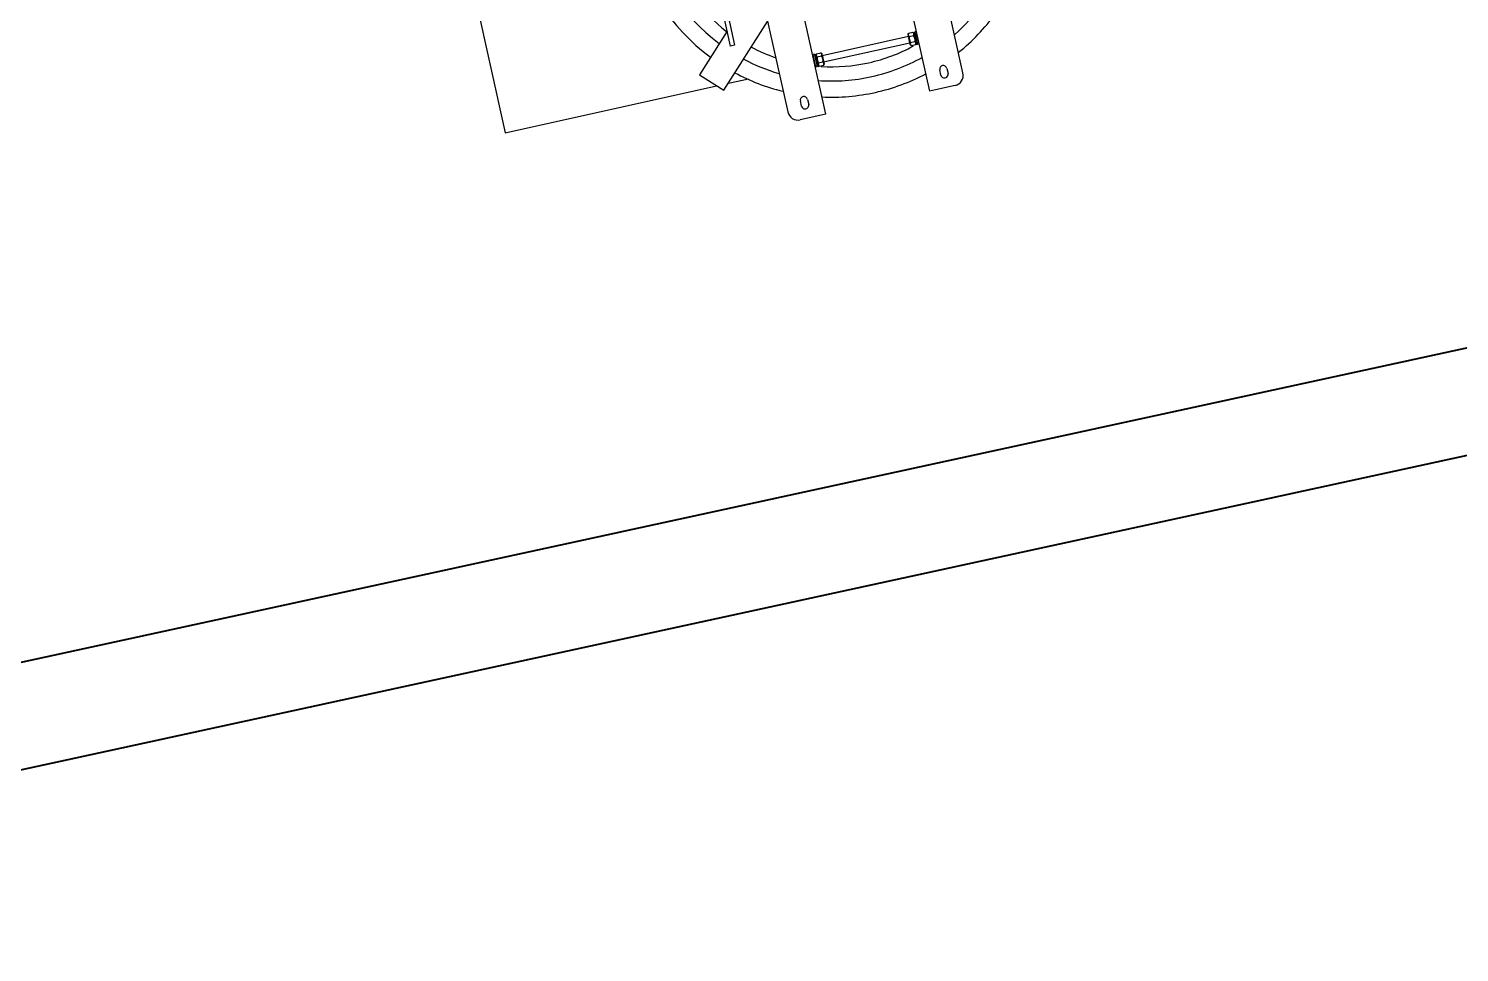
# Model space of a CAD drawing. Header units: millimetres. Extents: x -1534340 to 1713810, y -1348191 to 1114081.
# Drawn here: x 1302347 to 1305069, y -653382 to -651625 of the extents above; entities that cross this region are included whole.
import ezdxf

# ---------------------------------------------------------------- set-up
doc = ezdxf.new("R2010")
doc.units = ezdxf.units.MM
doc.header["$LTSCALE"] = 100
for name, color, linetype in [('ccu12-Manh', 8, 'Continuous'), ('KT-Kich thuoc', 9, 'Continuous'), ('SPE-MEP-Electric', 46, 'Continuous'), ('Xref_ST_MBDV Cot vach 30.7.2022$0$Xref_ST_MBDV Cot vach 30.7.2022|Xref_ST_MBDV Cot vach 30.7.2022|Xref_ST_MBDV Cot vach 30.7.2022|Xref_ST_MBDV Cot vach 30.7.2022|A-WALL-PATT', 251, 'Continuous')]:
    doc.layers.add(name, color=color, linetype=linetype)
doc.layers.add('KT-Net cat', color=1, linetype='Continuous', lineweight=40)

# ---------------------------------------------------------------- blocks, each defined once
blk = doc.blocks.new('Xref_ST_MBDV Cot vach 30.7.2022$0$Tuong Vay01-flat-1')
at = {"layer": 'Xref_ST_MBDV Cot vach 30.7.2022$0$Xref_ST_MBDV Cot vach 30.7.2022|Xref_ST_MBDV Cot vach 30.7.2022|Xref_ST_MBDV Cot vach 30.7.2022|Xref_ST_MBDV Cot vach 30.7.2022|A-WALL-PATT'}
h = blk.add_hatch(dxfattribs=at)
h.set_pattern_fill('ACET-2D-VATLIEU04', color=256, scale=50, pattern_type=2)
h.set_pattern_definition([(50, (-11139561.84, -1407213.45), (-225.902474, 189.5546825), [37.5, -412.5]), (355, (-11139561.84, -1407213.45), (32.127212, 367.215716), [30, -330]), (100.4514, (-11139531.95, -1407216.06), (-341.231527, -62.944187), [31.870095, -350.571056]), (46.1842, (-11139561.84, -1407113.45), (-319.180497, 306.252097), [56.25, -618.75]), (96.6356, (-11139517.37, -1407120.34), (-516.995922, -60.144022), [47.805144, -525.8565]), (351.1842, (-11139561.84, -1407113.45), (84.740774, 546.39543), [45, -495]), (21, (-11139511.84, -1407138.45), (-105.680822, 275.3079534), [37.5, -412.5]), (326, (-11139511.84, -1407138.45), (206.128805, 305.59852), [30, -330]), (71.4514, (-11139486.97, -1407155.22), (-328.963765, 110.380101), [31.870095, -350.571056]), (37.5, (-11139561.84, -1407213.45), (-78.1345294, 101.8269012), [0, -326, 0, -335, 0, -331.25]), (7.5, (-11139561.84, -1407213.45), (-23.2793464, 176.824191), [0, -191, 0, -318.5, 0, -126.25]), (327.5, (-11139673.34, -1407213.45), (71.9444175, 112.9301145), [0, -125, 0, -390, 0, -517.5000003]), (317.5, (-11139723.34, -1407213.45), (158.0205496, 172.449169), [0, -162.5, 0, -259, 0, -367.5]), (45, (-11139561.84, -1407213.45), (-150.260191, 150.260191), []), (45, (-11139561.84, -1407152.2), (-150.260191, 150.260191), [])])
h.paths.add_polyline_path([(-82665.4, -118500), (-81837.4, -121132), (-80902.7, -123728.1), (-79862.9, -126283.8), (-78719.6, -128795), (-77474.9, -131257.5), (-76130.7, -133667.2), (-74689.4, -136019.9), (-73153.2, -138312), (-71524.9, -140539.4), (-69807, -142698.6), (-68002.4, -144785.9), (-66114.2, -146797.8), (-64145.5, -148731), (-62099.6, -150582.3), (-59979.8, -152348.6), (-57789.7, -154026.9), (-55533, -155614.5), (-53213.4, -157108.6), (-50834.8, -158507), (-48401.1, -159807.1), (-45916.4, -161006.8), (-43384.8, -162104.1), (-40810.5, -163097.3), (-38197.9, -163984.6), (-35551.2, -164764.6), (-32875, -165436), (-30173.5, -165997.6), (-27451.4, -166448.5), (-24701.9, -166789.3), (-4396.7, -168938.3), (36420, -167648.2), (41836.5, -160718.6), (12445.4, -24367.7), (8472.9, -9249), (-4718.7, -5521.4), (-10557.5, -9946.8), (-34021.2, -27848.2), (-39776.7, -32008.6), (-41248.9, -35293.8), (-45787.3, -38574.4), (-49368.5, -38942), (-57644.2, -44924.1), (-59844.7, -46601.5), (-61968.9, -48362.3), (-64019.6, -50208.4), (-65993.2, -52136.5), (-67886.6, -54143.6), (-69696.5, -56226.3), (-71419.9, -58381.1), (-73053.9, -60604.3), (-74595.9, -62892.4), (-76043.3, -65241.5), (-77393.6, -67647.7), (-78644.6, -70107), (-79794.3, -72615.3), (-80840.7, -75168.4), (-81782, -77762), (-82616.7, -80391.9), (-83343.5, -83053.7), (-83961, -85742.9), (-84468.4, -88455), (-84864.6, -91185.6), (-85149.1, -93930.1), (-85321.4, -96683.6), (-85381.3, -99529.5), (-85328.5, -102200.8), (-85163.2, -104955.4), (-84885.7, -107700.6), (-84496.4, -110432.2), (-83996, -113145.6), (-83385.4, -115836.4)], flags=16)
h.paths.add_polyline_path([(-83625.5, -118780.6), (-82785.2, -121451.6), (-81836.7, -124086), (-80781.5, -126679.6), (-79621.3, -129228), (-78358.2, -131726.9), (-76994.1, -134172.1), (-75531.4, -136559.7), (-73972.6, -138885.7), (-72320.1, -141146.1), (-70576.8, -143337.2), (-68745.6, -145455.3), (-66829.4, -147497), (-64831.6, -149458.8), (-62755.4, -151337.5), (-60604.2, -153129.9), (-58381.8, -154833), (-56091.7, -156444.1), (-53737.8, -157960.4), (-51324, -159379.4), (-48854.3, -160698.7), (-46332.8, -161916.2), (-43763.8, -163029.8), (-41151.4, -164037.6), (-38500.1, -164938.1), (-35814.3, -165729.6), (-33098.5, -166410.9), (-30357.1, -166980.8), (-27594.7, -167438.4), (-24816, -167782.8), (-4433.7, -169939.9), (36919.6, -168632.9), (42912.7, -160965.6), (13418.2, -24135.1), (9294.8, -8442.1), (-4925.9, -4423.7), (-11162.8, -9150.8), (-34617.5, -27045.4), (-40579.6, -31355.1), (-42051.8, -34640.3), (-46156, -37607), (-49737.2, -37974.6), (-58240.3, -44121.1), (-60467.1, -45818.5), (-62622.8, -47605.4), (-64703.8, -49478.8), (-66706.7, -51435.5), (-68628, -53472.3), (-70464.7, -55585.7), (-72213.6, -57772.4), (-73871.8, -60028.5), (-75436.6, -62350.5), (-76905.4, -64734.3), (-78275.7, -67176.1), (-79545.2, -69671.8), (-80711.9, -72217.2), (-81773.7, -74808), (-82729, -77440), (-83576, -80108.8), (-84313.5, -82810), (-84940.2, -85539), (-85455.1, -88291.2), (-85857.2, -91062.2), (-86145.9, -93847.3), (-86320.8, -96641.8), (-86381.5, -99528.9), (-86327.9, -102240.7), (-86160.2, -105035.7), (-85878.6, -107821.5), (-85483.5, -110593.5), (-84975.8, -113347.1), (-84356.1, -116077.6)])
blk = doc.blocks.new('A$C3D120D72')
for p, q in [((-855, 2387.8), (-817, 2387.8)), ((-817, 2387.8), (-805, 2387.8)), ((-805, 2047.8), (-805, 2387.8)), ((-603.4, 2387.8), (-603.4, 2047.8)), ((-603.4, 2387.8), (-591.4, 2387.8)), ((-591.4, 2387.8), (-553.4, 2387.8)), ((-875, 2367.8), (-875, 2067.8)), ((-847, 2352.8), (-847, 2362.8)), ((-833, 2362.8), (-833, 2352.8)), ((-575.4, 2352.8), (-575.4, 2362.8)), ((-561.4, 2362.8), (-561.4, 2352.8)), ((-533.4, 2067.8), (-533.4, 2367.8)), ((-802.5, 2295.8), (-805, 2295.8)), ((-802.5, 2271.8), (-802.5, 2295.8)), ((-800.9, 2294.4), (-801.8, 2294.4)), ((-800.9, 2294.4), (-801.8, 2294.4)), ((-800.9, 2294.4), (-800.9, 2287.8)), ((-800.9, 2273.2), (-800.9, 2294.4)), ((-800.9, 2294.4), (-800.9, 2287.8)), ((-800.9, 2287.8), (-800.9, 2294.4)), ((-800.9, 2275.8), (-800.9, 2291.7)), ((-800.9, 2291.7), (-800.9, 2287.8)), ((-800.9, 2287.8), (-800.9, 2291.7)), ((-800.9, 2291.7), (-800.9, 2287.8)), ((-800, 2273.6), (-800, 2294)), ((-800, 2294), (-800, 2273.6)), ((-800, 2273.6), (-800, 2294)), ((-800, 2294), (-800, 2273.6)), ((-799.9, 2294.1), (-799.7, 2294.5)), ((-799.9, 2291.1), (-799.9, 2294.1)), ((-799.9, 2294.1), (-799.9, 2291.1)), ((-799.9, 2291.1), (-799.9, 2294.1)), ((-799.9, 2294.1), (-799.9, 2291.1)), ((-799.9, 2274.9), (-799.9, 2291)), ((-799.9, 2291), (-799.9, 2274.9)), ((-799.9, 2274.9), (-799.9, 2291)), ((-799.9, 2291), (-799.9, 2274.9)), ((-790.2, 2295.8), (-798.8, 2295.8)), ((-790.2, 2289.8), (-798.8, 2289.8)), ((-789.1, 2294.1), (-788.8, 2293.6)), ((-788.8, 2293.6), (-788.8, 2274)), ((-788.8, 2290.7), (-788.8, 2293.6)), ((-788.8, 2293.6), (-788.8, 2290.7)), ((-788.8, 2290.7), (-788.8, 2293.6)), ((-620.6, 2289.8), (-788.8, 2289.8)), ((-788.8, 2277.8), (-788.8, 2289.8)), ((-620.6, 2294.1), (-620.4, 2294.5)), ((-620.6, 2276.5), (-620.6, 2294.1)), ((-620.6, 2294.1), (-620.6, 2289.8)), ((-620.6, 2289.8), (-620.6, 2294.1)), ((-620.6, 2294.1), (-620.6, 2289.8)), ((-620.6, 2289.8), (-620.6, 2277.8)), ((-610.9, 2295.8), (-619.5, 2295.8)), ((-610.9, 2289.8), (-619.5, 2289.8)), ((-609.8, 2294.1), (-609.5, 2293.6)), ((-609.5, 2293.6), (-609.5, 2274)), ((-609.5, 2274), (-609.5, 2293.6)), ((-609.5, 2293.6), (-609.5, 2274)), ((-609.5, 2274), (-609.5, 2293.6)), ((-607.6, 2294.4), (-608.8, 2294.4)), ((-604.4, 2295.8), (-606.9, 2295.8)), ((-606.9, 2271.8), (-606.9, 2295.8)), ((-604.4, 2295.8), (-604.4, 2271.8)), ((-423.6, 2301.5), (-533.4, 2191.6)), ((-435.1, 2290), (-474, 2290)), ((-384.7, 2262.6), (-423.6, 2301.5)), ((0, 2290), (-412.1, 2290)), ((0, 0), (0, 2290)), ((-805, 2271.8), (-802.5, 2271.8)), ((-801.8, 2273.2), (-800.9, 2273.2)), ((-801.8, 2273.2), (-800.9, 2273.2)), ((-800.9, 2279.8), (-800.9, 2273.2)), ((-800.9, 2279.8), (-800.9, 2275.8)), ((-800.9, 2279.8), (-800.9, 2273.2)), ((-800.9, 2273.2), (-800.9, 2279.8)), ((-800.9, 2275.8), (-800.9, 2279.8)), ((-800.9, 2279.8), (-800.9, 2275.8)), ((-799.9, 2285.3), (-799.9, 2285.7)), ((-799.9, 2281.3), (-799.9, 2281.7)), ((-799.9, 2273.5), (-799.9, 2273.9)), ((-799.9, 2273.9), (-799.9, 2273.5)), ((-799.9, 2273.5), (-799.9, 2273.9)), ((-799.9, 2273.9), (-799.9, 2273.5)), ((-799.9, 2273.5), (-799.9, 2273.5)), ((-790.2, 2277.8), (-798.8, 2277.8)), ((-790.2, 2271.8), (-798.8, 2271.8)), ((-788.8, 2277.8), (-620.6, 2277.8)), ((-788.8, 2274), (-788.8, 2276.8)), ((-788.8, 2276.8), (-788.8, 2274)), ((-788.8, 2274), (-788.8, 2276.8)), ((-620.6, 2277.7), (-620.6, 2276.5)), ((-620.6, 2276.5), (-620.6, 2277.7)), ((-620.6, 2277.7), (-620.6, 2276.5)), ((-620.6, 2274.9), (-620.6, 2275.5)), ((-620.6, 2275.5), (-620.6, 2274.9)), ((-620.6, 2274.9), (-620.6, 2275.5)), ((-620.6, 2275.5), (-620.6, 2274.9)), ((-620.6, 2273.5), (-620.6, 2273.9)), ((-620.6, 2273.9), (-620.6, 2273.5)), ((-620.6, 2273.5), (-620.6, 2273.9)), ((-620.6, 2273.9), (-620.6, 2273.5)), ((-620.6, 2273.5), (-620.6, 2273.5)), ((-610.9, 2277.8), (-619.5, 2277.8)), ((-610.9, 2271.8), (-619.5, 2271.8)), ((-608.8, 2273.2), (-607.6, 2273.2)), ((-606.9, 2271.8), (-604.4, 2271.8)), ((-454.4, 2192.9), (-384.7, 2262.6)), ((-462.4, 2222), (-454.4, 2222)), ((-462.4, 343.6), (-462.4, 2222)), ((-454.4, 2222), (-454.4, 343.6))]:
    blk.add_line(p, q)
at = {"flags": 128}
for points in [[(-802.5, 2293.7), (-802.5, 2293.7), (-802.5, 2293.7), (-802.5, 2293.8), (-802.5, 2293.8), (-802.5, 2293.8), (-802.5, 2293.8), (-802.5, 2293.9), (-802.5, 2293.9), (-802.5, 2293.9), (-802.5, 2294), (-802.5, 2294), (-802.4, 2294), (-802.4, 2294), (-802.4, 2294.1), (-802.4, 2294.1), (-802.4, 2294.1), (-802.4, 2294.1), (-802.3, 2294.1), (-802.3, 2294.2), (-802.3, 2294.2), (-802.3, 2294.2), (-802.3, 2294.2), (-802.2, 2294.2), (-802.2, 2294.3), (-802.2, 2294.3), (-802.2, 2294.3), (-802.2, 2294.3), (-802.1, 2294.3), (-802.1, 2294.3), (-802.1, 2294.3), (-802, 2294.3), (-802, 2294.4), (-802, 2294.4), (-802, 2294.4), (-801.9, 2294.4), (-801.9, 2294.4), (-801.9, 2294.4), (-801.9, 2294.4), (-801.8, 2294.4), (-801.8, 2294.4)], [(-802.5, 2293), (-802.5, 2293.1), (-802.5, 2293.2), (-802.5, 2293.3), (-802.5, 2293.4), (-802.5, 2293.5), (-802.5, 2293.6), (-802.5, 2293.6), (-802.5, 2293.7), (-802.5, 2293.7)], [(-802.5, 2293.7), (-802.5, 2293.7), (-802.5, 2293.7), (-802.5, 2293.6), (-802.5, 2293.6), (-802.5, 2293.5), (-802.5, 2293.4), (-802.5, 2293.3), (-802.5, 2293.2), (-802.5, 2293), (-802.5, 2292.9), (-802.5, 2292.7), (-802.5, 2292.6), (-802.5, 2292.4), (-802.5, 2292.2), (-802.5, 2292), (-802.5, 2291.7), (-802.5, 2291.5), (-802.5, 2291.2), (-802.5, 2291), (-802.5, 2290.7), (-802.5, 2290.4), (-802.5, 2290.1), (-802.5, 2289.8), (-802.5, 2289.5), (-802.5, 2289.1), (-802.5, 2288.8), (-802.5, 2288.5), (-802.5, 2288.1), (-802.5, 2287.7), (-802.5, 2287.4), (-802.5, 2287), (-802.5, 2286.6), (-802.5, 2286.2), (-802.5, 2285.9), (-802.5, 2285.5), (-802.5, 2285.1), (-802.5, 2284.7), (-802.5, 2284.3), (-802.5, 2283.9), (-802.5, 2283.5), (-802.5, 2283.1), (-802.5, 2282.7), (-802.5, 2282.3), (-802.5, 2281.9), (-802.5, 2281.5), (-802.5, 2281.2), (-802.5, 2280.8), (-802.5, 2280.4), (-802.5, 2280), (-802.5, 2279.7), (-802.5, 2279.3), (-802.5, 2279), (-802.5, 2278.6), (-802.5, 2278.3), (-802.5, 2278), (-802.5, 2277.7), (-802.5, 2277.4), (-802.5, 2277.1), (-802.5, 2276.8), (-802.5, 2276.5), (-802.5, 2276.2), (-802.5, 2276), (-802.5, 2275.8), (-802.5, 2275.5), (-802.5, 2275.3), (-802.5, 2275.1), (-802.5, 2274.9), (-802.5, 2274.8), (-802.5, 2274.6), (-802.5, 2274.5), (-802.5, 2274.3), (-802.5, 2274.2), (-802.5, 2274.1), (-802.5, 2274.1), (-802.5, 2274), (-802.5, 2274), (-802.5, 2273.9), (-802.5, 2273.9)], [(-802.1, 2294.3), (-802.1, 2294.3), (-802.1, 2294.3), (-802, 2294.3), (-802, 2294.4), (-802, 2294.4), (-802, 2294.4), (-801.9, 2294.4), (-801.9, 2294.4), (-801.9, 2294.4), (-801.9, 2294.4), (-801.8, 2294.4), (-801.8, 2294.4)], [(-800.9, 2291.7), (-800.8, 2292.2), (-800.6, 2292.7), (-800.4, 2293.2), (-800.2, 2293.6), (-800, 2294)], [(-800.9, 2291.7), (-800.8, 2292.2), (-800.6, 2292.7), (-800.4, 2293.2), (-800.2, 2293.6), (-800, 2294)], [(-800, 2294), (-800, 2293.9), (-800, 2293.9), (-800, 2293.9), (-799.9, 2293.9), (-799.9, 2293.8), (-799.9, 2293.8), (-799.9, 2293.8), (-799.9, 2293.7), (-799.9, 2293.7), (-799.9, 2293.7), (-799.9, 2293.7)], [(-800, 2294), (-800, 2293.9), (-800, 2293.9), (-800, 2293.9), (-799.9, 2293.9), (-799.9, 2293.8), (-799.9, 2293.8), (-799.9, 2293.8), (-799.9, 2293.7), (-799.9, 2293.7), (-799.9, 2293.7), (-799.9, 2293.7)], [(-799.9, 2294.1), (-799.7, 2294.5), (-799.4, 2295), (-799.1, 2295.4), (-798.8, 2295.8), (-798.8, 2295.8)], [(-799.9, 2293.7), (-799.9, 2293.7), (-799.9, 2293.7), (-799.9, 2293.6), (-799.9, 2293.6), (-799.9, 2293.5), (-799.9, 2293.4), (-799.9, 2293.3), (-799.9, 2293.2), (-799.9, 2293), (-799.9, 2292.9), (-799.9, 2292.7)], [(-799.9, 2273.9), (-799.9, 2273.9), (-799.9, 2273.9), (-799.9, 2274), (-799.9, 2274), (-799.9, 2274.1), (-799.9, 2274.2), (-799.9, 2274.3), (-799.9, 2274.4), (-799.9, 2274.5), (-799.9, 2274.7), (-799.9, 2274.8), (-799.9, 2275), (-799.9, 2275.2), (-799.9, 2275.4), (-799.9, 2275.6), (-799.9, 2275.9), (-799.9, 2276.1), (-799.9, 2276.4), (-799.9, 2276.6), (-799.9, 2276.9), (-799.9, 2277.2), (-799.9, 2277.5), (-799.9, 2277.8), (-799.9, 2278.1), (-799.9, 2278.4), (-799.9, 2278.8), (-799.9, 2279.1), (-799.9, 2279.5), (-799.9, 2279.8), (-799.9, 2280.2), (-799.9, 2280.6), (-799.9, 2281), (-799.9, 2281.3), (-799.9, 2281.7), (-799.9, 2282.1), (-799.9, 2282.5), (-799.9, 2282.9), (-799.9, 2283.3), (-799.9, 2283.7), (-799.9, 2284.1), (-799.9, 2284.5), (-799.9, 2284.9), (-799.9, 2285.3), (-799.9, 2285.7), (-799.9, 2286), (-799.9, 2286.4), (-799.9, 2286.8), (-799.9, 2287.2), (-799.9, 2287.5), (-799.9, 2287.9), (-799.9, 2288.3), (-799.9, 2288.6), (-799.9, 2289), (-799.9, 2289.3), (-799.9, 2289.6), (-799.9, 2289.9), (-799.9, 2290.2), (-799.9, 2290.5), (-799.9, 2290.8), (-799.9, 2291.1), (-799.9, 2291.3), (-799.9, 2291.6), (-799.9, 2291.8), (-799.9, 2292.1), (-799.9, 2292.3), (-799.9, 2292.5), (-799.9, 2292.6), (-799.9, 2292.8), (-799.9, 2293), (-799.9, 2293.1), (-799.9, 2293.2), (-799.9, 2293.3), (-799.9, 2293.4), (-799.9, 2293.5), (-799.9, 2293.6), (-799.9, 2293.6), (-799.9, 2293.7), (-799.9, 2293.7)], [(-799.9, 2293.7), (-799.9, 2293.7), (-799.9, 2293.7), (-799.9, 2293.6), (-799.9, 2293.6), (-799.9, 2293.5), (-799.9, 2293.4), (-799.9, 2293.3), (-799.9, 2293.2)], [(-799.9, 2293.1), (-799.9, 2293.2), (-799.9, 2293.3), (-799.9, 2293.4), (-799.9, 2293.5), (-799.9, 2293.6), (-799.9, 2293.6), (-799.9, 2293.7), (-799.9, 2293.7)], [(-799.9, 2291.1), (-799.9, 2291.3), (-799.9, 2291.6), (-799.9, 2291.8)], [(-799.9, 2291.7), (-799.9, 2291.5), (-799.9, 2291.2)], [(-799.9, 2291.7), (-799.9, 2291.5), (-799.9, 2291.2)], [(-790.2, 2295.8), (-789.9, 2295.4), (-789.6, 2295), (-789.3, 2294.5), (-789.1, 2294.1), (-788.8, 2293.6), (-788.8, 2293.6)], [(-620.6, 2294.1), (-620.4, 2294.5), (-620.1, 2295), (-619.8, 2295.4), (-619.5, 2295.8), (-619.5, 2295.8)], [(-610.9, 2295.8), (-610.6, 2295.4), (-610.3, 2295), (-610, 2294.5), (-609.8, 2294.1), (-609.5, 2293.6), (-609.5, 2293.6)], [(-609.5, 2293.7), (-609.5, 2293.7), (-609.5, 2293.7), (-609.5, 2293.8), (-609.5, 2293.8), (-609.5, 2293.8), (-609.5, 2293.8), (-609.5, 2293.9), (-609.5, 2293.9), (-609.5, 2293.9), (-609.5, 2294), (-609.5, 2294), (-609.4, 2294), (-609.4, 2294), (-609.4, 2294.1), (-609.4, 2294.1), (-609.4, 2294.1), (-609.4, 2294.1), (-609.3, 2294.1), (-609.3, 2294.2), (-609.3, 2294.2), (-609.3, 2294.2), (-609.3, 2294.2), (-609.2, 2294.2), (-609.2, 2294.3), (-609.2, 2294.3), (-609.2, 2294.3), (-609.2, 2294.3), (-609.1, 2294.3), (-609.1, 2294.3), (-609.1, 2294.3), (-609, 2294.3), (-609, 2294.4), (-609, 2294.4), (-609, 2294.4), (-608.9, 2294.4), (-608.9, 2294.4), (-608.9, 2294.4), (-608.9, 2294.4), (-608.8, 2294.4), (-608.8, 2294.4)], [(-609.5, 2293.8), (-609.5, 2293.8), (-609.5, 2293.8), (-609.5, 2293.8), (-609.5, 2293.9), (-609.5, 2293.9), (-609.5, 2293.9), (-609.5, 2294), (-609.5, 2294), (-609.4, 2294), (-609.4, 2294), (-609.4, 2294.1), (-609.4, 2294.1), (-609.4, 2294.1), (-609.4, 2294.1), (-609.3, 2294.1), (-609.3, 2294.2), (-609.3, 2294.2), (-609.3, 2294.2), (-609.3, 2294.2), (-609.2, 2294.2), (-609.2, 2294.3), (-609.2, 2294.3), (-609.2, 2294.3), (-609.2, 2294.3), (-609.1, 2294.3), (-609.1, 2294.3), (-609.1, 2294.3), (-609, 2294.3), (-609, 2294.4), (-609, 2294.4), (-609, 2294.4), (-608.9, 2294.4), (-608.9, 2294.4), (-608.9, 2294.4)], [(-609.5, 2275.9), (-609.5, 2276.1), (-609.5, 2276.4), (-609.5, 2276.6), (-609.5, 2276.9), (-609.5, 2277.2), (-609.5, 2277.5), (-609.5, 2277.8), (-609.5, 2278.1), (-609.5, 2278.4), (-609.5, 2278.8), (-609.5, 2279.1), (-609.5, 2279.5), (-609.5, 2279.8), (-609.5, 2280.2), (-609.5, 2280.6), (-609.5, 2281), (-609.5, 2281.3), (-609.5, 2281.7), (-609.5, 2282.1), (-609.5, 2282.5), (-609.5, 2282.9), (-609.5, 2283.3), (-609.5, 2283.7), (-609.5, 2284.1), (-609.5, 2284.5), (-609.5, 2284.9), (-609.5, 2285.3), (-609.5, 2285.7), (-609.5, 2286), (-609.5, 2286.4), (-609.5, 2286.8), (-609.5, 2287.2), (-609.5, 2287.5), (-609.5, 2287.9), (-609.5, 2288.3), (-609.5, 2288.6), (-609.5, 2289), (-609.5, 2289.3), (-609.5, 2289.6), (-609.5, 2289.9), (-609.5, 2290.2), (-609.5, 2290.5), (-609.5, 2290.8), (-609.5, 2291.1), (-609.5, 2291.3), (-609.5, 2291.6), (-609.5, 2291.8), (-609.5, 2292.1), (-609.5, 2292.3), (-609.5, 2292.5), (-609.5, 2292.6), (-609.5, 2292.8), (-609.5, 2293), (-609.5, 2293.1), (-609.5, 2293.2), (-609.5, 2293.3), (-609.5, 2293.4), (-609.5, 2293.5), (-609.5, 2293.6), (-609.5, 2293.6), (-609.5, 2293.7), (-609.5, 2293.7)], [(-609.5, 2293.7), (-609.5, 2293.7), (-609.5, 2293.7), (-609.5, 2293.6), (-609.5, 2293.6), (-609.5, 2293.5), (-609.5, 2293.4), (-609.5, 2293.3), (-609.5, 2293.2), (-609.5, 2293), (-609.5, 2292.9), (-609.5, 2292.7), (-609.5, 2292.6), (-609.5, 2292.4), (-609.5, 2292.2), (-609.5, 2292), (-609.5, 2291.7), (-609.5, 2291.5), (-609.5, 2291.2), (-609.5, 2291), (-609.5, 2290.7), (-609.5, 2290.4), (-609.5, 2290.1), (-609.5, 2289.8), (-609.5, 2289.5), (-609.5, 2289.1), (-609.5, 2288.8), (-609.5, 2288.5), (-609.5, 2288.1), (-609.5, 2287.7), (-609.5, 2287.4), (-609.5, 2287), (-609.5, 2286.6), (-609.5, 2286.2), (-609.5, 2285.9), (-609.5, 2285.5), (-609.5, 2285.1), (-609.5, 2284.7), (-609.5, 2284.3), (-609.5, 2283.9), (-609.5, 2283.5), (-609.5, 2283.1), (-609.5, 2282.7), (-609.5, 2282.3), (-609.5, 2281.9), (-609.5, 2281.5), (-609.5, 2281.2), (-609.5, 2280.8), (-609.5, 2280.4), (-609.5, 2280), (-609.5, 2279.7), (-609.5, 2279.3), (-609.5, 2279), (-609.5, 2278.6), (-609.5, 2278.3), (-609.5, 2278), (-609.5, 2277.7), (-609.5, 2277.4), (-609.5, 2277.1), (-609.5, 2276.8), (-609.5, 2276.5), (-609.5, 2276.2), (-609.5, 2276), (-609.5, 2275.8), (-609.5, 2275.5), (-609.5, 2275.3), (-609.5, 2275.1), (-609.5, 2274.9), (-609.5, 2274.8), (-609.5, 2274.6), (-609.5, 2274.5), (-609.5, 2274.3), (-609.5, 2274.2), (-609.5, 2274.1), (-609.5, 2274.1), (-609.5, 2274), (-609.5, 2274), (-609.5, 2273.9), (-609.5, 2273.9)], [(-609.5, 2293.7), (-609.5, 2293.6), (-609.5, 2293.6), (-609.5, 2293.5), (-609.5, 2293.4), (-609.5, 2293.3), (-609.5, 2293.2), (-609.5, 2293), (-609.5, 2292.9), (-609.5, 2292.7), (-609.5, 2292.6), (-609.5, 2292.4), (-609.5, 2292.2), (-609.5, 2292), (-609.5, 2291.7), (-609.5, 2291.5), (-609.5, 2291.2), (-609.5, 2291), (-609.5, 2290.7), (-609.5, 2290.4), (-609.5, 2290.1), (-609.5, 2289.8), (-609.5, 2289.5), (-609.5, 2289.1), (-609.5, 2288.8), (-609.5, 2288.5), (-609.5, 2288.1), (-609.5, 2287.7), (-609.5, 2287.4), (-609.5, 2287), (-609.5, 2286.6), (-609.5, 2286.2), (-609.5, 2285.9), (-609.5, 2285.5), (-609.5, 2285.1), (-609.5, 2284.7), (-609.5, 2284.3), (-609.5, 2283.9), (-609.5, 2283.5), (-609.5, 2283.1), (-609.5, 2282.7), (-609.5, 2282.3), (-609.5, 2281.9), (-609.5, 2281.5), (-609.5, 2281.2), (-609.5, 2280.8), (-609.5, 2280.4), (-609.5, 2280), (-609.5, 2279.7), (-609.5, 2279.3), (-609.5, 2279), (-609.5, 2278.6), (-609.5, 2278.3), (-609.5, 2278), (-609.5, 2277.7), (-609.5, 2277.4), (-609.5, 2277.1), (-609.5, 2276.8), (-609.5, 2276.5), (-609.5, 2276.2), (-609.5, 2276), (-609.5, 2275.8), (-609.5, 2275.5), (-609.5, 2275.3), (-609.5, 2275.1), (-609.5, 2274.9), (-609.5, 2274.8), (-609.5, 2274.6), (-609.5, 2274.5), (-609.5, 2274.3), (-609.5, 2274.2), (-609.5, 2274.1), (-609.5, 2274.1), (-609.5, 2274), (-609.5, 2274), (-609.5, 2273.9), (-609.5, 2273.9)], [(-609.5, 2275.9), (-609.5, 2276.1), (-609.5, 2276.4), (-609.5, 2276.6), (-609.5, 2276.9), (-609.5, 2277.2), (-609.5, 2277.5), (-609.5, 2277.8), (-609.5, 2278.1), (-609.5, 2278.4), (-609.5, 2278.8), (-609.5, 2279.1), (-609.5, 2279.5), (-609.5, 2279.8), (-609.5, 2280.2), (-609.5, 2280.6), (-609.5, 2281), (-609.5, 2281.3), (-609.5, 2281.7), (-609.5, 2282.1), (-609.5, 2282.5), (-609.5, 2282.9), (-609.5, 2283.3), (-609.5, 2283.7), (-609.5, 2284.1), (-609.5, 2284.5), (-609.5, 2284.9), (-609.5, 2285.3), (-609.5, 2285.7), (-609.5, 2286), (-609.5, 2286.4), (-609.5, 2286.8), (-609.5, 2287.2), (-609.5, 2287.5), (-609.5, 2287.9), (-609.5, 2288.3), (-609.5, 2288.6), (-609.5, 2289), (-609.5, 2289.3), (-609.5, 2289.6), (-609.5, 2289.9), (-609.5, 2290.2), (-609.5, 2290.5), (-609.5, 2290.8), (-609.5, 2291.1), (-609.5, 2291.3), (-609.5, 2291.6), (-609.5, 2291.8), (-609.5, 2292.1), (-609.5, 2292.3), (-609.5, 2292.5), (-609.5, 2292.6), (-609.5, 2292.8), (-609.5, 2293), (-609.5, 2293.1), (-609.5, 2293.2), (-609.5, 2293.3), (-609.5, 2293.4), (-609.5, 2293.5), (-609.5, 2293.6), (-609.5, 2293.6)], [(-607.6, 2294.4), (-607.6, 2294.4), (-607.6, 2294.4), (-607.5, 2294.4), (-607.5, 2294.4), (-607.5, 2294.4), (-607.5, 2294.4), (-607.4, 2294.4), (-607.4, 2294.3), (-607.4, 2294.3), (-607.3, 2294.3), (-607.3, 2294.3), (-607.3, 2294.3), (-607.3, 2294.3), (-607.3, 2294.3), (-607.2, 2294.3), (-607.2, 2294.2), (-607.2, 2294.2), (-607.2, 2294.2), (-607.1, 2294.2), (-607.1, 2294.2), (-607.1, 2294.1), (-607.1, 2294.1), (-607.1, 2294.1), (-607, 2294.1), (-607, 2294.1), (-607, 2294), (-607, 2294), (-607, 2294), (-607, 2294), (-607, 2293.9), (-607, 2293.9), (-607, 2293.9), (-606.9, 2293.9), (-606.9, 2293.8), (-606.9, 2293.8), (-606.9, 2293.8), (-606.9, 2293.7), (-606.9, 2293.7), (-606.9, 2293.7), (-606.9, 2293.7)], [(-607.4, 2294.3), (-607.3, 2294.3), (-607.3, 2294.3), (-607.3, 2294.3), (-607.3, 2294.3)], [(-606.9, 2293.7), (-606.9, 2293.7), (-606.9, 2293.7), (-606.9, 2293.6), (-606.9, 2293.6), (-606.9, 2293.5), (-606.9, 2293.4), (-606.9, 2293.3), (-606.9, 2293.2), (-606.9, 2293), (-606.9, 2292.9)], [(-606.9, 2273.9), (-606.9, 2273.9), (-606.9, 2273.9), (-606.9, 2274), (-606.9, 2274), (-606.9, 2274.1), (-606.9, 2274.2), (-606.9, 2274.3), (-606.9, 2274.4), (-606.9, 2274.5), (-606.9, 2274.7), (-606.9, 2274.8), (-606.9, 2275), (-606.9, 2275.2), (-606.9, 2275.4), (-606.9, 2275.6), (-606.9, 2275.9), (-606.9, 2276.1), (-606.9, 2276.4), (-606.9, 2276.6), (-606.9, 2276.9), (-606.9, 2277.2), (-606.9, 2277.5), (-606.9, 2277.8), (-606.9, 2278.1), (-606.9, 2278.4), (-606.9, 2278.8), (-606.9, 2279.1), (-606.9, 2279.5), (-606.9, 2279.8), (-606.9, 2280.2), (-606.9, 2280.6), (-606.9, 2281), (-606.9, 2281.3), (-606.9, 2281.7), (-606.9, 2282.1), (-606.9, 2282.5), (-606.9, 2282.9), (-606.9, 2283.3), (-606.9, 2283.7), (-606.9, 2284.1), (-606.9, 2284.5), (-606.9, 2284.9), (-606.9, 2285.3), (-606.9, 2285.7), (-606.9, 2286), (-606.9, 2286.4), (-606.9, 2286.8), (-606.9, 2287.2), (-606.9, 2287.5), (-606.9, 2287.9), (-606.9, 2288.3), (-606.9, 2288.6), (-606.9, 2289), (-606.9, 2289.3), (-606.9, 2289.6), (-606.9, 2289.9), (-606.9, 2290.2), (-606.9, 2290.5), (-606.9, 2290.8), (-606.9, 2291.1), (-606.9, 2291.3), (-606.9, 2291.6), (-606.9, 2291.8), (-606.9, 2292.1), (-606.9, 2292.3), (-606.9, 2292.5), (-606.9, 2292.6), (-606.9, 2292.8), (-606.9, 2293), (-606.9, 2293.1), (-606.9, 2293.2), (-606.9, 2293.3), (-606.9, 2293.4), (-606.9, 2293.5), (-606.9, 2293.6), (-606.9, 2293.6), (-606.9, 2293.7), (-606.9, 2293.7)], [(-802.5, 2273.9), (-802.5, 2273.9), (-802.5, 2273.9), (-802.5, 2274), (-802.5, 2274), (-802.5, 2274.1), (-802.5, 2274.2), (-802.5, 2274.3), (-802.5, 2274.4), (-802.5, 2274.5), (-802.5, 2274.7)], [(-801.8, 2273.2), (-801.9, 2273.2), (-801.9, 2273.2), (-801.9, 2273.2), (-801.9, 2273.2), (-802, 2273.2), (-802, 2273.2), (-802, 2273.2), (-802, 2273.2), (-802.1, 2273.2), (-802.1, 2273.3), (-802.1, 2273.3), (-802.1, 2273.3), (-802.2, 2273.3), (-802.2, 2273.3), (-802.2, 2273.3), (-802.2, 2273.3), (-802.3, 2273.4), (-802.3, 2273.4), (-802.3, 2273.4), (-802.3, 2273.4), (-802.3, 2273.4), (-802.4, 2273.5), (-802.4, 2273.5), (-802.4, 2273.5), (-802.4, 2273.5), (-802.4, 2273.5), (-802.4, 2273.6), (-802.5, 2273.6), (-802.5, 2273.6), (-802.5, 2273.6), (-802.5, 2273.7), (-802.5, 2273.7), (-802.5, 2273.7), (-802.5, 2273.8), (-802.5, 2273.8), (-802.5, 2273.8), (-802.5, 2273.8), (-802.5, 2273.9), (-802.5, 2273.9), (-802.5, 2273.9)], [(-801.8, 2273.2), (-801.9, 2273.2), (-801.9, 2273.2), (-801.9, 2273.2), (-801.9, 2273.2), (-802, 2273.2), (-802, 2273.2), (-802, 2273.2), (-802, 2273.2), (-802.1, 2273.2), (-802.1, 2273.3), (-802.1, 2273.3), (-802.1, 2273.3), (-802.2, 2273.3)], [(-800, 2273.6), (-800.2, 2274.1), (-800.4, 2274.5), (-800.6, 2275), (-800.8, 2275.5), (-800.9, 2275.8)], [(-800.2, 2274.1), (-800.4, 2274.5), (-800.6, 2275), (-800.8, 2275.5), (-800.9, 2275.8)], [(-799.9, 2273.9), (-799.9, 2273.9), (-799.9, 2273.8), (-799.9, 2273.8), (-799.9, 2273.8), (-799.9, 2273.8), (-799.9, 2273.7), (-799.9, 2273.7), (-800, 2273.7), (-800, 2273.7), (-800, 2273.6), (-800, 2273.6)], [(-799.9, 2273.8), (-799.9, 2273.8), (-799.9, 2273.7), (-799.9, 2273.7), (-800, 2273.7), (-800, 2273.7), (-800, 2273.6), (-800, 2273.6)], [(-799.9, 2285.9), (-799.9, 2285.5), (-799.9, 2285.1)], [(-799.9, 2285.9), (-799.9, 2285.5), (-799.9, 2285.1)], [(-799.9, 2281.9), (-799.9, 2281.5), (-799.9, 2281.2)], [(-799.9, 2281.9), (-799.9, 2281.5), (-799.9, 2281.2)], [(-799.9, 2275.2), (-799.9, 2275.4), (-799.9, 2275.6), (-799.9, 2275.9)], [(-799.9, 2275.8), (-799.9, 2275.5), (-799.9, 2275.3), (-799.9, 2275.1)], [(-799.9, 2275.8), (-799.9, 2275.5), (-799.9, 2275.3), (-799.9, 2275.1)], [(-799.9, 2274.9), (-799.9, 2274.8), (-799.9, 2274.6), (-799.9, 2274.5), (-799.9, 2274.3), (-799.9, 2274.2), (-799.9, 2274.1), (-799.9, 2274.1), (-799.9, 2274), (-799.9, 2274), (-799.9, 2273.9), (-799.9, 2273.9)], [(-798.8, 2271.8), (-799.1, 2272.2), (-799.4, 2272.6), (-799.7, 2273.1), (-799.9, 2273.5), (-799.9, 2273.5)], [(-788.8, 2274), (-789.1, 2273.5), (-789.3, 2273.1), (-789.6, 2272.6), (-789.9, 2272.2), (-790.2, 2271.8), (-790.2, 2271.8)], [(-788.8, 2274), (-789.1, 2273.5), (-789.3, 2273.1)], [(-619.5, 2271.8), (-619.8, 2272.2), (-620.1, 2272.6), (-620.4, 2273.1), (-620.6, 2273.5), (-620.6, 2273.5)], [(-609.5, 2274), (-609.8, 2273.5), (-610, 2273.1), (-610.3, 2272.6), (-610.6, 2272.2), (-610.9, 2271.8), (-610.9, 2271.8)], [(-609.5, 2274), (-609.8, 2273.5), (-610, 2273.1)], [(-609.5, 2273.9), (-609.5, 2273.9), (-609.5, 2273.9), (-609.5, 2274), (-609.5, 2274), (-609.5, 2274.1), (-609.5, 2274.2), (-609.5, 2274.3), (-609.5, 2274.4), (-609.5, 2274.5), (-609.5, 2274.7), (-609.5, 2274.8), (-609.5, 2275), (-609.5, 2275.2), (-609.5, 2275.4), (-609.5, 2275.6)], [(-609.5, 2273.9), (-609.5, 2273.9), (-609.5, 2273.9), (-609.5, 2274), (-609.5, 2274), (-609.5, 2274.1), (-609.5, 2274.2), (-609.5, 2274.3), (-609.5, 2274.4), (-609.5, 2274.5), (-609.5, 2274.7), (-609.5, 2274.8), (-609.5, 2275), (-609.5, 2275.2), (-609.5, 2275.4), (-609.5, 2275.6)], [(-608.8, 2273.2), (-608.9, 2273.2), (-608.9, 2273.2), (-608.9, 2273.2), (-608.9, 2273.2), (-609, 2273.2), (-609, 2273.2), (-609, 2273.2), (-609, 2273.2), (-609.1, 2273.2), (-609.1, 2273.3), (-609.1, 2273.3), (-609.1, 2273.3), (-609.2, 2273.3), (-609.2, 2273.3), (-609.2, 2273.3), (-609.2, 2273.3), (-609.3, 2273.4), (-609.3, 2273.4), (-609.3, 2273.4), (-609.3, 2273.4), (-609.3, 2273.4), (-609.4, 2273.5), (-609.4, 2273.5), (-609.4, 2273.5), (-609.4, 2273.5), (-609.4, 2273.5), (-609.4, 2273.6), (-609.5, 2273.6), (-609.5, 2273.6), (-609.5, 2273.6), (-609.5, 2273.7), (-609.5, 2273.7), (-609.5, 2273.7), (-609.5, 2273.8), (-609.5, 2273.8), (-609.5, 2273.8), (-609.5, 2273.8), (-609.5, 2273.9), (-609.5, 2273.9), (-609.5, 2273.9)], [(-609.1, 2273.2), (-609.1, 2273.3), (-609.1, 2273.3), (-609.1, 2273.3), (-609.2, 2273.3), (-609.2, 2273.3), (-609.2, 2273.3), (-609.2, 2273.3), (-609.3, 2273.4), (-609.3, 2273.4), (-609.3, 2273.4), (-609.3, 2273.4), (-609.3, 2273.4), (-609.4, 2273.5), (-609.4, 2273.5), (-609.4, 2273.5), (-609.4, 2273.5), (-609.4, 2273.5), (-609.4, 2273.6), (-609.5, 2273.6), (-609.5, 2273.6), (-609.5, 2273.6), (-609.5, 2273.7), (-609.5, 2273.7), (-609.5, 2273.7), (-609.5, 2273.8), (-609.5, 2273.8), (-609.5, 2273.8), (-609.5, 2273.8), (-609.5, 2273.9), (-609.5, 2273.9), (-609.5, 2273.9)], [(-606.9, 2273.9), (-606.9, 2273.9), (-606.9, 2273.8), (-606.9, 2273.8), (-606.9, 2273.8), (-606.9, 2273.8), (-606.9, 2273.7), (-606.9, 2273.7), (-607, 2273.7), (-607, 2273.7), (-607, 2273.6), (-607, 2273.6), (-607, 2273.6), (-607, 2273.6), (-607, 2273.5), (-607, 2273.5), (-607.1, 2273.5), (-607.1, 2273.5), (-607.1, 2273.4), (-607.1, 2273.4), (-607.1, 2273.4), (-607.2, 2273.4), (-607.2, 2273.4), (-607.2, 2273.3), (-607.2, 2273.3), (-607.2, 2273.3), (-607.3, 2273.3), (-607.3, 2273.3), (-607.3, 2273.3), (-607.3, 2273.3), (-607.4, 2273.2), (-607.4, 2273.2), (-607.4, 2273.2), (-607.4, 2273.2), (-607.5, 2273.2), (-607.5, 2273.2), (-607.5, 2273.2), (-607.6, 2273.2), (-607.6, 2273.2), (-607.6, 2273.2), (-607.6, 2273.2)], [(-607.3, 2273.3), (-607.3, 2273.3), (-607.4, 2273.2), (-607.4, 2273.2), (-607.4, 2273.2), (-607.4, 2273.2), (-607.5, 2273.2), (-607.5, 2273.2), (-607.5, 2273.2), (-607.6, 2273.2)], [(-606.9, 2274.6), (-606.9, 2274.5), (-606.9, 2274.3), (-606.9, 2274.2), (-606.9, 2274.1), (-606.9, 2274.1), (-606.9, 2274), (-606.9, 2274), (-606.9, 2273.9), (-606.9, 2273.9)]]:
    blk.add_lwpolyline(points, dxfattribs=at)
for centre, radius, start, end in [((-855, 2367.8), 20, 89.9996, 179.9996), ((-840, 2362.8), 7, 359.9996, 179.9996), ((-568.4, 2362.8), 7, 359.9996, 179.9996), ((-553.4, 2367.8), 20, 359.9996, 89.9996), ((-840, 2352.8), 7, 179.9996, 359.9996), ((-704.2, 1982), 385.8, 89.9996, 105.1903), ((-704.2, 1982), 385.8, 74.7966, 89.9996), ((-568.4, 2352.8), 7, 179.9996, 359.9996), ((-704.2, 1982), 385.8, 116.332, 131.3601), ((-704.2, 1982), 355, 89.9996, 106.5665), ((-704.2, 1982), 355, 73.4327, 89.9996), ((-704.2, 1982), 385.8, 49.0885, 63.628), ((-704.2, 1982), 355, 118.8633, 131.0436), ((-704.2, 1982), 328, 106.9911, 107.5251), ((-704.2, 1982), 328, 89.9996, 105.9672), ((-704.2, 1982), 328, 74.032, 89.9996), ((-704.2, 1982), 328, 72.9912, 73.2757), ((-704.2, 1982), 355, 49.4593, 61.1359), ((-704.2, 1982), 328, 49.835, 58.5123), ((-704.2, 1982), 385.8, 318.6296, 40.9107), ((-704.2, 1982), 355, 318.9558, 40.5441), ((-704.2, 1982), 328, 8.7912, 40.0627)]:
    blk.add_arc(centre, radius, start, end)
for points in [[(-798.8, 2295.8), (-799.3, 2295.1), (-799.9, 2293.8), (-799.9, 2291.8), (-799.3, 2290.5), (-798.8, 2289.8)], [(-798.8, 2289.8), (-799.3, 2288.5), (-799.9, 2285.9), (-799.9, 2281.8), (-799.3, 2279.1), (-798.8, 2277.8)], [(-790.2, 2289.8), (-789.7, 2290.5), (-789.1, 2291.8), (-789.1, 2293.8), (-789.7, 2295.1), (-790.2, 2295.8)], [(-619.5, 2295.8), (-620, 2295.1), (-620.6, 2293.8), (-620.6, 2291.8), (-620, 2290.5), (-619.5, 2289.8)], [(-619.5, 2289.8), (-620, 2288.5), (-620.6, 2285.9), (-620.6, 2281.8), (-620, 2279.1), (-619.5, 2277.8)], [(-610.9, 2289.8), (-610.4, 2290.5), (-609.8, 2291.8), (-609.8, 2293.8), (-610.4, 2295.1), (-610.9, 2295.8)], [(-610.9, 2277.8), (-610.4, 2279.1), (-609.8, 2281.8), (-609.8, 2285.9), (-610.4, 2288.5), (-610.9, 2289.8)], [(-798.8, 2277.8), (-799.3, 2277.1), (-799.9, 2275.8), (-799.9, 2273.8), (-799.3, 2272.5), (-798.8, 2271.8)], [(-790.2, 2271.8), (-789.7, 2272.5), (-789.1, 2273.8), (-789.1, 2275.8), (-789.7, 2277.1), (-790.2, 2277.8)], [(-619.5, 2277.8), (-620, 2277.1), (-620.6, 2275.8), (-620.6, 2273.8), (-620, 2272.5), (-619.5, 2271.8)], [(-610.9, 2271.8), (-610.4, 2272.5), (-609.8, 2273.8), (-609.8, 2275.8), (-610.4, 2277.1), (-610.9, 2277.8)]]:
    blk.add_open_spline(points, degree=3)
blk.add_open_spline([(-790.2, 2277.8), (-789.7, 2279.1), (-789.1, 2281.8), (-789.1, 2285.8), (-789.7, 2288.4), (-790.1, 2289.6)], degree=3, knots=[0, 0, 0, 0, 0.3333333, 0.6666667, 0.983384, 0.983384, 0.983384, 0.983384])
blk = doc.blocks.new('A$C0A963C12')
at = {"layer": 'KT-Net cat', "elevation": 0}
for points in [[(-9132, 40950.5), (3237.3, 43641.1)], [(-9089.5, 40755.1), (3279.8, 43445.6)]]:
    blk.add_lwpolyline(points, dxfattribs=at)
at = {"layer": 'SPE-MEP-Electric', "lineweight": 25, "rotation": 192.5267964189844}
blk.add_blockref('A$C3D120D72', (-6672.3, 44635.6), dxfattribs=at)
blk = doc.blocks.new('3123')
blk.add_blockref('Xref_ST_MBDV Cot vach 30.7.2022$0$Tuong Vay01-flat-1', (1285508.2, -552119.2))
at = {"layer": 'KT-Kich thuoc'}
blk.add_blockref('A$C0A963C12', (1309429.5, -694223.3), dxfattribs=at)

msp = doc.modelspace()

# ---------------------------------------------------------------- block references
at = {"layer": 'ccu12-Manh'}
msp.add_blockref('3123', (0, 0), dxfattribs=at)

doc.saveas('drawing.dxf')
